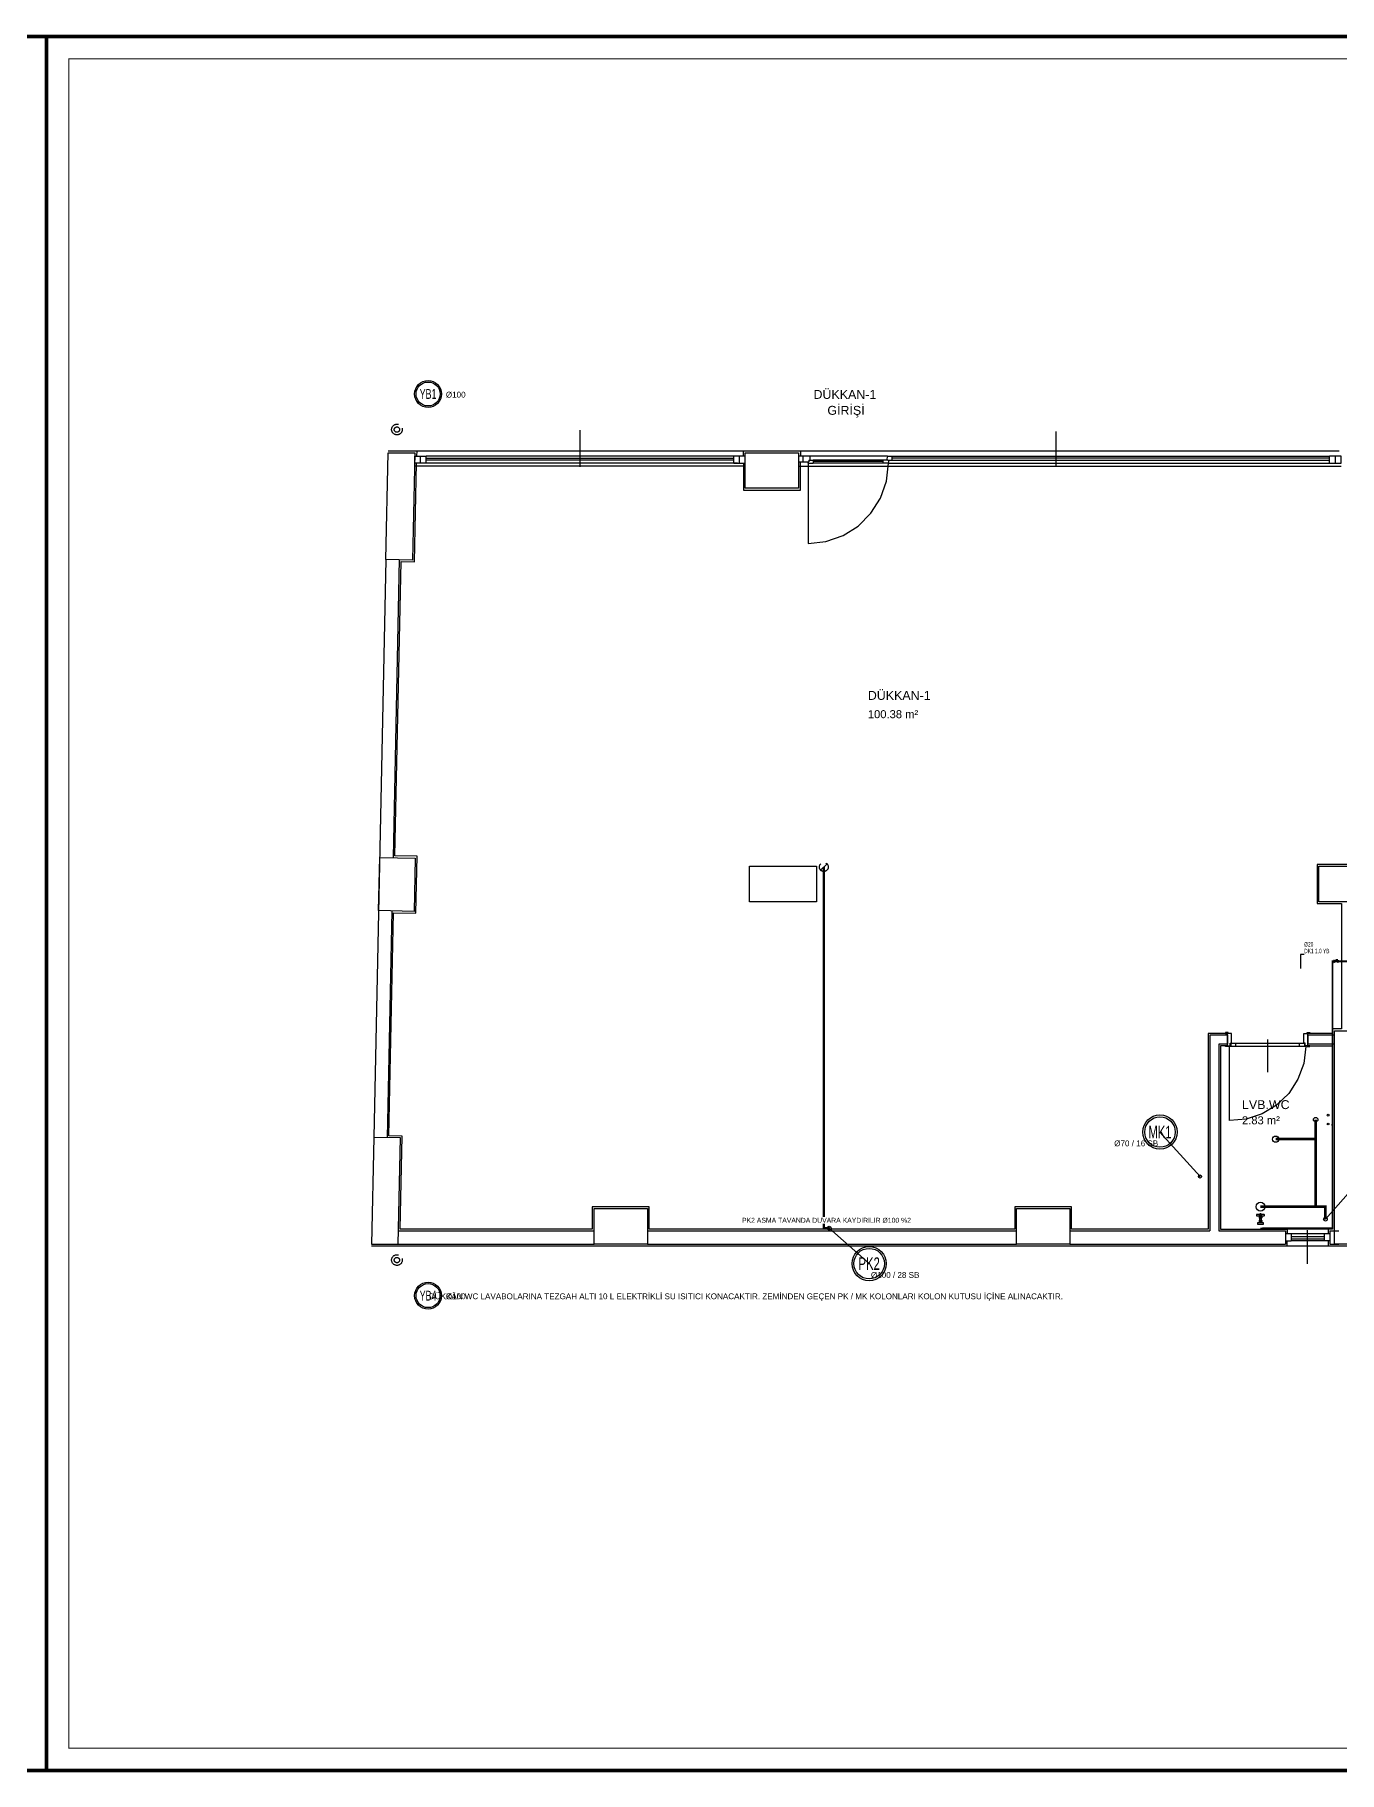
# Model space of a CAD drawing. Header units: centimetres. Extents: x -3952 to 26292, y -15092 to -10712.
# Drawn here: x 3787 to 5254, y -12902 to -10948 of the extents above; entities that cross this region are included whole.
import ezdxf
from ezdxf.enums import TextEntityAlignment as Align

# ---------------------------------------------------------------- set-up
doc = ezdxf.new("R2010")
doc.units = ezdxf.units.CM
for name, pattern in [('DASHED', [18, 12, -6]), ('PIS', [38, 30, -8]), ('PISSU HATTI', [26, 20, -6]), ('YAGMUR HATTI', [36, 30, -6])]:
    doc.linetypes.add(name, pattern=pattern)
for name, color, linetype in [('MD-YUK-BIRIMI', 7, 'Continuous'), ('MIMARI', 8, 'Continuous'), ('MIMARI-KOLON', 8, 'Continuous'), ('MIMARI-YAZI', 8, 'Continuous'), ('MTY-CIHAZ', 135, 'Continuous'), ('MTY-PAFTA', 7, 'Continuous'), ('MTY-PIS-SU-BORUSU', 6, 'PIS'), ('MTY-PISSU-BORU-TAVANDAN', 6, 'PISSU HATTI'), ('MTY-PISSU-CAP', 211, 'Continuous'), ('MTY-PISSU-KOLON', 211, 'DASHED'), ('MTY-PISSU-KOLONNO', 211, 'Continuous'), ('MTY-SOGUKSU-BORU', 5, 'Continuous'), ('MTY-TEFRIS', 15, 'Continuous'), ('MTY-TEMIZSU-CAP', 101, 'Continuous'), ('MTY-VANA', 1, 'Continuous'), ('MTY-YAGMUR-BORUSU', 3, 'YAGMUR HATTI'), ('MTY-YAGMUR-BORUSU-CAP', 3, 'Continuous'), ('MTY-YAGMURSU-KOLON NO', 7, 'Continuous'), ('MTY-YUK-BIRIMI', 7, 'Continuous')]:
    doc.layers.add(name, color=color, linetype=linetype)
doc.layers.add('ROTAS-PAFTA-SINIRI', color=8, linetype='Continuous', plot=False)
doc.styles.add('ANOTATIVO', font='arial.ttf')
doc.styles.add('MTY_CAP', font='wturkce.SHX', dxfattribs={"width": 0.65, "height": 20})
doc.styles.add('MTYCAPLT', font='arial.ttf', dxfattribs={"width": 0.65, "height": 1})
doc.styles.add('ROTAS', font='arial.ttf')

# ---------------------------------------------------------------- blocks, each defined once
blk = doc.blocks.new('ROTAS_PAFTA')
blk.add_lwpolyline([(0, 0), (1, 0), (1, 1), (0, 1)], close=True)
blk = doc.blocks.new('KLOZET1')
at = {"layer": 'MTY-TEFRIS', "color": 15}
blk.add_lwpolyline([(-3.9, 11.4, 0.414214), (-4.5, 10.8), (-4.5, 10.3, 0.414214), (-3.9, 9.7), (3.9, 9.7, 0.414214), (4.5, 10.3), (4.5, 10.8, 0.414214), (3.9, 11.4)], format="xyb", close=True, dxfattribs=at)
for points in [[(3, 0), (-3, 0), (-3, 2.3), (3, 2.3)], [(-0.8, 11.5), (0.8, 11.5), (0.8, 12), (-0.8, 12)], [(-0.8, 8.9), (0.8, 8.9), (0.8, 9.7), (-0.8, 9.7)]]:
    blk.add_lwpolyline(points, close=True, dxfattribs=at)
for points in [[(-1.6, 8.6), (-1.6, 7.5)], [(-1.6, 4.4), (-1.6, 3.4)], [(-1.3, 3.2), (-1.3, 2.3), (1.4, 2.3), (1.4, 3.2)], [(-1.2, 7.2), (-1.2, 4.8)], [(1.1, 8.9), (-1.1, 8.9)], [(-1.1, 7.3), (1.1, 7.3)], [(1.1, 4.7), (-1.1, 4.7)], [(-1.1, 3.1), (1.1, 3.1)], [(-0.5, 8.6), (-0.5, 7.5)], [(-0.5, 4.4), (-0.5, 3.4)], [(0.6, 8.6), (0.6, 7.5)], [(0.6, 4.4), (0.6, 3.4)], [(1.3, 4.8), (1.3, 5.2), (1.3, 7.2)], [(1.7, 8.6), (1.7, 7.5)], [(1.7, 4.4), (1.7, 3.4)]]:
    blk.add_lwpolyline(points, dxfattribs=at)
at = {"layer": 'MTY-TEFRIS', "color": 15, "elevation": 0}
for points in [[(-1, 10.3), (-1, 10.8, -0.414214), (-0.4, 11.4)], [(1, 10.3), (1, 10.8, 0.414214), (0.4, 11.4)]]:
    blk.add_lwpolyline(points, format="xyb", dxfattribs=at)
at = {"layer": 'MTY-TEFRIS', "color": 6}
blk.add_circle((0, 20), 5, dxfattribs=at)
at = {"layer": 'MTY-TEFRIS', "color": 15}
for centre, radius, start, end in [((-1.1, 8.1), 0.734, 41.7592, 138.241), ((-1.1, 8), 0.734, 221.7593, 318.2408), ((-1.1, 4), 0.734, 41.7592, 138.241), ((-1.1, 3.8), 0.734, 221.7593, 318.2408), ((-0.4, 10.3, 0), 0.641, 179.9998, 270.0001), ((0, 8.1), 0.734, 41.7592, 138.241), ((0, 8), 0.734, 221.7593, 318.2408), ((0, 4), 0.734, 41.7592, 138.241), ((0, 3.8), 0.734, 221.7593, 318.2408), ((0.4, 10.3, 0), 0.641, 270.0001, 0), ((1.1, 8.1), 0.734, 41.7592, 138.241), ((1.1, 8), 0.734, 221.7593, 318.2408), ((1.1, 4), 0.734, 41.7592, 138.241), ((1.1, 3.8), 0.734, 221.7593, 318.2408)]:
    blk.add_arc(centre, radius, start, end, dxfattribs=at)
at = {"layer": 'MD-YUK-BIRIMI', "color": 6, "style": 'MTYCAPLT', "width": 0.65}
for tag, p in [('PSCP_001', (-1.3, 24.5)), ('PS_001', (-0.6, 19.5))]:
    blk.add_attdef(tag, p, '', height=1, dxfattribs=at)
at = {"layer": 'MD-YUK-BIRIMI', "color": 3, "style": 'MTYCAPLT', "width": 0.65}
for tag, p in [('SOCP_001', (-1.3, 1.8)), ('SO_001', (-0.7, -0.5))]:
    blk.add_attdef(tag, p, '', height=1, dxfattribs=at)
blk = doc.blocks.new('LAVABO1')
at = {"layer": 'MTY-TEFRIS', "color": 3, "ltscale": 10}
blk.add_circle((-5, 1), 1, dxfattribs=at)
at = {"layer": 'MTY-TEFRIS', "color": 6}
blk.add_circle((0, 15), 2.5, dxfattribs=at)
at = {"layer": 'MTY-TEFRIS', "color": 1, "ltscale": 10}
blk.add_circle((5, 1), 1, dxfattribs=at)
at = {"layer": 'MD-YUK-BIRIMI', "color": 3, "style": 'MTYCAPLT', "width": 0.65}
for tag, p in [('SOCP_001', (-6.3, -0.5)), ('SO_001', (-5.7, 0.5))]:
    blk.add_attdef(tag, p, '', height=1, dxfattribs=at)
at = {"layer": 'MD-YUK-BIRIMI', "color": 6, "style": 'MTYCAPLT', "width": 0.65}
for tag, p in [('PSCP_001', (-1.3, 17)), ('PS_001', (-0.6, 14.5))]:
    blk.add_attdef(tag, p, '', height=1, dxfattribs=at)
at = {"layer": 'MD-YUK-BIRIMI', "color": 1, "style": 'MTYCAPLT', "width": 0.65}
for tag, p in [('SCCP_001', (3.7, -0.5)), ('SC_001', (4.4, 0.5))]:
    blk.add_attdef(tag, p, '', height=1, dxfattribs=at)
blk = doc.blocks.new('YER SUZGECI DN501')
at = {"layer": 'MTY-TEFRIS', "color": 6}
blk.add_circle((0, 0), 3.5, dxfattribs=at)
at = {"layer": 'MD-YUK-BIRIMI', "color": 6, "style": 'MTYCAPLT', "width": 0.65}
for tag, p in [('PSCP_001', (-1.3, 0.7)), ('PS_001', (-0.6, -0.5))]:
    blk.add_attdef(tag, p, '', height=1, dxfattribs=at)
blk = doc.blocks.new('MTY-KURESEL VANA')
at = {"layer": 'MTY-VANA'}
for p, q in [((0, 0), (0, 8)), ((0, 8), (8, 8))]:
    blk.add_line(p, q, dxfattribs=at)
blk.add_lwpolyline([(-10, 5), (-10, -5), (10, 5), (10, -5), (-10, 5)], dxfattribs=at)
at = {"layer": 'MTY-VANA', "style": 'MTYCAPLT', "width": 0.65}
blk.add_attdef('CAP', text='', height=10, dxfattribs=at).set_placement((-1.1, 0), align=Align.CENTER)
blk = doc.blocks.new('MTY-TEMIZ SU CAP MB')
at = {"layer": 'MTY-TEMIZSU-CAP'}
for p, q in [((0.83, 3.1), (0, 3.1)), ((0, 3.1), (0, 0))]:
    blk.add_line(p, q, dxfattribs=at)
at = {"layer": 'MTY-TEMIZSU-CAP', "style": 'MTY_CAP', "width": 0.65}
for tag, p in [('SOCP_001', (0.83, 4.92)), ('SCCP_001', (0.83, 1.92))]:
    blk.add_attdef(tag, p, '', height=1, dxfattribs=at)
at = {"layer": 'MTY-YUK-BIRIMI', "color": 101, "style": 'MTY_CAP', "width": 0.65}
for tag, p in [('SO_001', (0.83, 3.42)), ('SC_001', (0.83, 0.42))]:
    blk.add_attdef(tag, p, '', height=1, dxfattribs=at)
blk = doc.blocks.new('MTY-PIS SU KOLON')
at = {"layer": 'MTY-PISSU-KOLON', "linetype": 'Continuous', "lineweight": -3}
blk.add_hatch(color=256, dxfattribs=at).paths.add_polyline_path([(-2.7, -0.1, 0.848135), (0, -0.1, -0.848135), (2.7, -0.1, 0.414214), (0, 2.6, 0.414214)])
blk.add_circle((0, 0), 3.5, dxfattribs=at)
blk = doc.blocks.new('MTY-KOLON NO PIS SU')
at = {"color": 6, "linetype": 'Continuous', "ltscale": 100}
blk.add_circle((0, 0), 27.5, dxfattribs=at)
at = {"color": 7, "linetype": 'Continuous', "ltscale": 100}
blk.add_circle((0, 0), 24.5, dxfattribs=at)
at = {"style": 'ANOTATIVO', "width": 0.65}
blk.add_attdef('K', text='', height=20, dxfattribs=at).set_placement((0, 0), align=Align.MIDDLE_CENTER)
blk = doc.blocks.new('MTY-KOLON NO YAGMUR')
at = {"layer": 'MTY-YAGMURSU-KOLON NO', "linetype": 'Continuous', "ltscale": 100}
blk.add_circle((0, 0), 27.5, dxfattribs=at)
at = {"layer": 'MTY-YAGMURSU-KOLON NO', "color": 7, "linetype": 'Continuous', "ltscale": 100}
blk.add_circle((0, 0), 24.5, dxfattribs=at)
at = {"style": 'ANOTATIVO', "width": 0.65}
blk.add_attdef('K', text='', height=20, dxfattribs=at).set_placement((0, 0), align=Align.MIDDLE_CENTER)

msp = doc.modelspace()

# ---------------------------------------------------------------- linework, layer by layer
at = {"layer": 'MIMARI'}
for p, q in [((4399.7, -11392.8), (4399.7, -11434)), ((4934.7, -11394.3), (4934.7, -11434)), ((4216.1, -11416.1), (4583.4, -11416.1)), ((4220.5, -11429.8), (4220.5, -11421.8)), ((4572.7, -11421.8), (4226.9, -11421.8)), ((4226.9, -11429.8), (4226.9, -11421.8)), ((4226.9, -11424.1), (4572.7, -11424.1)), ((4572.7, -11426.3), (4226.9, -11426.3)), ((4576.9, -11429.8), (4226.9, -11429.8)), ((4572.7, -11429.8), (4572.7, -11421.8)), ((4579.2, -11429.8), (4579.2, -11421.8)), ((4647.6, -11416.1), (5253.6, -11416.1)), ((4650.5, -11421.8), (4650.5, -11428.3)), ((4656.3, -11429.8), (4661.9, -11429.8)), ((4656.3, -11429.8), (4656.3, -11520.2)), ((4657, -11426.3), (4661.9, -11426.3)), ((4657, -11426.3), (4657, -11428.3)), ((4658.4, -11421.8), (4658.4, -11426.3)), ((4745.5, -11421.8), (4658.4, -11421.8)), ((4740.2, -11426.3), (4661.9, -11426.3)), ((4661.9, -11426.3), (4661.9, -11429.8)), ((4661.9, -11427.5), (4740.2, -11427.5)), ((4740.2, -11429.8), (4661.9, -11429.8)), ((4746.1, -11426.3), (4740.2, -11426.3)), ((4740.2, -11426.3), (4740.2, -11429.8)), ((4746.8, -11429.8), (4740.2, -11429.8)), ((4746.1, -11426.3), (4744.6, -11426.3)), ((4745.5, -11421.8), (4751, -11421.8)), ((4746.1, -11426.3), (4751, -11426.3)), ((4746.7, -11426.3), (4747.6, -11426.3)), ((4746.8, -11429.8), (5242.7, -11429.8)), ((4751, -11421.8), (5242.7, -11421.9)), ((4751, -11426.3), (4751, -11421.8)), ((5242.7, -11424.1), (4751, -11424.1)), ((4751, -11426.3), (5242.7, -11426.3)), ((5242.7, -11429.8), (5242.7, -11421.9)), ((5249.2, -11429.8), (5249.2, -11421.9)), ((4585.4, -11433.1), (4214.1, -11433.1)), ((4645.6, -11433.1), (5255.6, -11433.1)), ((4181.6, -11538), (4167.9, -12188.1)), ((4196.6, -11538.3), (4189.6, -11873.4)), ((4188.3, -11933.4), (4182.9, -12188.4)), ((5128.1, -12073.1), (5108.1, -12073.1)), ((5108.1, -12073.1), (5108.1, -12293.1)), ((5125.5, -12069.9), (5125.5, -12071.1)), ((5128.6, -12069.9), (5125.5, -12069.9)), ((5125.5, -12071.1), (5128.6, -12071.1)), ((5132.5, -12071.1), (5128.1, -12071.1)), ((5128.1, -12085.1), (5128.1, -12071.1)), ((5128.1, -12073.1), (5128.1, -12083.1)), ((5128.6, -12071.1), (5128.6, -12069.9)), ((5132.5, -12082.1), (5132.5, -12071.1)), ((5213.6, -12071.1), (5218.1, -12071.1)), ((5213.6, -12082.1), (5213.6, -12071.1)), ((5217.5, -12071.1), (5217.5, -12069.9)), ((5217.5, -12069.9), (5220.6, -12069.9)), ((5220.6, -12071.1), (5217.5, -12071.1)), ((5218.1, -12085.1), (5218.1, -12071.1)), ((5248.1, -12073.1), (5218.1, -12073.1)), ((5218.1, -12073.1), (5218.1, -12083.1)), ((5220.6, -12069.9), (5220.6, -12071.1)), ((5128.1, -12083.1), (5118.1, -12083.1)), ((5118.1, -12083.1), (5118.1, -12293.1)), ((5125.6, -12085.1), (5128.6, -12085.1)), ((5125.6, -12086), (5125.6, -12085.1)), ((5128.6, -12086), (5125.6, -12086)), ((5128.1, -12085.1), (5131, -12085.1)), ((5128.6, -12085.1), (5128.6, -12086)), ((5131.5, -12085.1), (5130.1, -12085.1)), ((5130.1, -12085.1), (5130.1, -12086)), ((5216.1, -12086), (5130.1, -12086)), ((5130.1, -12169.2), (5130.1, -12086)), ((5131, -12082.1), (5132.5, -12082.1)), ((5131, -12085.1), (5131, -12082.1)), ((5131.5, -12082.2), (5214.6, -12082.2)), ((5131.5, -12082.2), (5131.5, -12085.1)), ((5137.1, -12086), (5137.1, -12082.2)), ((5173.1, -12114.5), (5173.1, -12077.8)), ((5209, -12086), (5209, -12082.2)), ((5215.1, -12082.1), (5213.6, -12082.1)), ((5214.6, -12082.2), (5214.6, -12085.1)), ((5214.6, -12085.1), (5216.1, -12085.1)), ((5215.1, -12085.1), (5215.1, -12082.1)), ((5218.1, -12085.1), (5215.1, -12085.1)), ((5216.1, -12085.1), (5216.1, -12086)), ((5220.5, -12085.1), (5217.5, -12085.1)), ((5217.5, -12085.1), (5217.5, -12086)), ((5217.5, -12086), (5220.5, -12086)), ((5248.1, -12083.1), (5218.1, -12083.1)), ((5220.5, -12086), (5220.5, -12085.1)), ((4195.4, -12308.1), (4415.6, -12308.1)), ((4195.7, -12293.1), (4415.6, -12293.1)), ((4475.6, -12293.1), (4890.6, -12293.1)), ((4475.6, -12308.1), (4890.6, -12308.1)), ((4950.6, -12293.1), (5108.1, -12293.1)), ((4950.6, -12308.1), (5193.1, -12308.1)), ((5118.1, -12293.1), (5193.1, -12293.1)), ((5242.9, -12291.1), (5193.1, -12291.1)), ((5193.1, -12293.1), (5193.1, -12308.1)), ((5195.1, -12310.1), (5240.9, -12310.1)), ((5199.5, -12296.4), (5199.5, -12304.3)), ((5243.1, -12296.4), (5199.5, -12296.4)), ((5236.7, -12299.9), (5199.5, -12299.9)), ((5199.5, -12302.1), (5236.7, -12302.1)), ((5243.1, -12304.3), (5199.5, -12304.3)), ((5218, -12330.3), (5218, -12292.2)), ((5236.7, -12296.4), (5236.7, -12304.3)), ((5243.1, -12293.1), (5253.1, -12293.1)), ((5243.1, -12293.1), (5243.1, -12308.1)), ((5243.1, -12308.1), (5253.1, -12308.1))]:
    msp.add_line(p, q, dxfattribs=at)
for points in [[(4184.1, -11416.1), (4216.2, -11416.1), (4216.1, -11421.9)], [(5128.1, -12071.1), (5106.1, -12071.1), (5106.1, -12291.1), (4952.6, -12291.1), (4952.6, -12266.1), (4888.6, -12266.1), (4888.6, -12291.1), (4477.6, -12291.1), (4477.6, -12266.1), (4413.6, -12266.1), (4413.6, -12291.1), (4197.8, -12291.1), (4200, -12186.8), (4185, -12186.4), (4190.3, -11935.4), (4215.3, -11935.9), (4216.6, -11871.9), (4191.6, -11871.4), (4198.6, -11540.4), (4213.6, -11540.7), (4216.1, -11429.8)], [(4226.9, -11429.8), (4214.1, -11429.8), (4214.1, -11421.8), (4226.9, -11421.8)], [(4572.7, -11429.8), (4585.6, -11429.8), (4585.6, -11421.8), (4572.7, -11421.8)], [(4583.6, -11421.8), (4583.6, -11416.1), (4647.6, -11416.1), (4647.6, -11421.8)], [(4583.6, -11429.8), (4583.6, -11460.1), (4647.6, -11460.1), (4647.6, -11428.3)], [(4658.4, -11421.8), (4645.6, -11421.8), (4645.6, -11428.3), (4657, -11428.3)], [(4656.3, -11429.8), (4655.5, -11428.3)], [(4656.3, -11520.2), (4676.4, -11517.9), (4695.6, -11511.2), (4712.7, -11500.5), (4727, -11486.2), (4737.8, -11469), (4744.5, -11449.9), (4746.8, -11429.8)], [(4745.5, -11421.8), (4744.6, -11426.3)], [(4746.8, -11429.8), (4747.6, -11426.3)], [(5493.6, -11429.8), (5493.6, -11610.1), (5533.6, -11610.1), (5533.6, -11901.1), (5307.6, -11901.1), (5307.6, -11881.1), (5228.6, -11881.1), (5228.6, -11925.1), (5256.1, -11925.1), (5256.1, -12066.1), (5246.1, -12066.1), (5246.1, -12071.1), (5218.1, -12071.1)], [(5242.7, -11429.8), (5255.6, -11429.8), (5255.6, -11421.9), (5242.7, -11421.9)], [(5128.1, -12085.1), (5120.1, -12085.1), (5120.1, -12291.1), (5195.1, -12291.1), (5195.1, -12296.4)], [(5129.1, -12085.6), (5129.7, -12085.6), (5129.1, -12085.6)], [(5216.1, -12086), (5213.7, -12104.8), (5207.1, -12122.6), (5196.8, -12138.5), (5183.2, -12151.7), (5166.9, -12161.5), (5148.9, -12167.4), (5130.1, -12169.2)], [(5218.1, -12085.1), (5246.1, -12085.1), (5246.1, -12291.1), (5241.1, -12291.1), (5241.1, -12296.4)], [(4165.4, -12310.1), (5195.1, -12310.1), (5195.1, -12304.3)], [(5199.5, -12296.4), (5193.1, -12296.4), (5193.1, -12304.3), (5199.5, -12304.3)], [(5241.1, -12304.3), (5241.1, -12310.1), (5538.1, -12310.1)]]:
    msp.add_lwpolyline(points, dxfattribs=at)
at = {"layer": 'MIMARI-KOLON'}
for points in [[(4184.1, -11418.1), (4214.2, -11418.1), (4211.6, -11538.7), (4181.6, -11538), (4184.1, -11418.1)], [(4585.6, -11418.1), (4645.6, -11418.1), (4645.6, -11458.1), (4585.6, -11458.1), (4585.6, -11418.1)], [(4174.6, -11873.1), (4214.6, -11873.9), (4213.3, -11933.9), (4173.3, -11933), (4174.6, -11873.1)], [(4590.6, -11883.1), (4665.6, -11883.1), (4665.6, -11923.1), (4590.6, -11923.1), (4590.6, -11883.1)], [(5230.6, -11883.1), (5305.6, -11883.1), (5305.6, -11923.1), (5230.6, -11923.1), (5230.6, -11883.1)], [(5248.1, -12068.1), (5278.1, -12068.1), (5278.1, -12283.1), (5488.1, -12283.1), (5488.1, -12068.1), (5518.1, -12068.1), (5518.1, -12308.1), (5248.1, -12308.1), (5248.1, -12068.1)], [(4165.4, -12308.1), (4195.4, -12308.1), (4197.9, -12188.7), (4167.9, -12188.1), (4165.4, -12308.1)], [(4415.6, -12268.1), (4475.6, -12268.1), (4475.6, -12308.1), (4415.6, -12308.1), (4415.6, -12268.1)], [(4890.6, -12268.1), (4950.6, -12268.1), (4950.6, -12308.1), (4890.6, -12308.1), (4890.6, -12268.1)]]:
    msp.add_lwpolyline(points, dxfattribs=at)
at = {"layer": 'MTY-PAFTA'}
for points, const_width in [([(0, -12900), (3800, -12900), (3800, -10950), (0, -10950)], 4), ([(3800, -12900), (7600, -12900), (7600, -10950), (3800, -10950)], 4), ([(3825, -12875), (7575, -12875), (7575, -10975), (3825, -10975)], 1)]:
    msp.add_lwpolyline(points, close=True, dxfattribs=dict(at, const_width=const_width))
at = {"layer": 'MTY-PIS-SU-BORUSU', "const_width": 3}
for points in [[(5227, -12168), (5227, -12266)], [(5182, -12190), (5227, -12190)], [(5165, -12266), (5238, -12266), (5238, -12280)]]:
    msp.add_lwpolyline(points, dxfattribs=at)
at = {"layer": 'MTY-PISSU-BORU-TAVANDAN'}
msp.add_line((4670, -11888), (4678, -11880), dxfattribs=at)
at = {"layer": 'MTY-PISSU-BORU-TAVANDAN', "const_width": 2.5}
msp.add_lwpolyline([(4674, -11884), (4674, -12290), (4680, -12290)], dxfattribs=at)
at = {"layer": 'MTY-PISSU-BORU-TAVANDAN'}
msp.add_circle((4674, -11884), 5, dxfattribs=at)
at = {"layer": 'MTY-PISSU-KOLONNO'}
for p, q in [((5097, -12232), (5052, -12182)), ((5238, -12280), (5278, -12235)), ((4680, -12290), (4725, -12330))]:
    msp.add_line(p, q, dxfattribs=at)
at = {"layer": 'MTY-SOGUKSU-BORU', "const_width": 2}
for points in [[(5250, -11990), (5246, -11990), (5246, -12290), (5168, -12290), (5168, -12290.5), (5165, -12290.5)], [(5286, -12060), (5286, -11990), (5250, -11990)], [(5245.9, -12174), (5245.5, -12174), (5245.5, -12173)]]:
    msp.add_lwpolyline(points, dxfattribs=at)
at = {"layer": 'MTY-YAGMUR-BORUSU'}
for centre, radius in [((4194, -11392), 6), ((4194, -11392), 3), ((4194, -12326), 6), ((4194, -12326), 3)]:
    msp.add_circle(centre, radius, dxfattribs=at)

# ---------------------------------------------------------------- block references
at = {"layer": 'MTY-PISSU-KOLONNO'}
ref = msp.add_blockref('MTY-KOLON NO YAGMUR', (4229, -11352), dxfattribs=dict(at, xscale=0.55, yscale=0.55))
ref.add_attrib('K', 'YB1', dxfattribs={"height": 11, "style": 'ANOTATIVO', "width": 0.65}).set_placement((4229, -11352), align=Align.MIDDLE_CENTER)
ref = msp.add_blockref('MTY-KOLON NO PIS SU', (5052, -12182), dxfattribs=dict(at, xscale=0.7, yscale=0.7))
ref.add_attrib('K', 'MK1', dxfattribs={"height": 14, "style": 'ANOTATIVO', "width": 0.65}).set_placement((5052, -12182), align=Align.MIDDLE_CENTER)
ref = msp.add_blockref('MTY-KOLON NO PIS SU', (4725, -12330), dxfattribs=dict(at, xscale=0.7, yscale=0.7))
ref.add_attrib('K', 'PK2', dxfattribs={"height": 14, "style": 'ANOTATIVO', "width": 0.65}).set_placement((4725, -12330), align=Align.MIDDLE_CENTER)
ref = msp.add_blockref('MTY-KOLON NO YAGMUR', (4229, -12366), dxfattribs=dict(at, xscale=0.55, yscale=0.55))
ref.add_attrib('K', 'YB4', dxfattribs={"height": 11, "style": 'ANOTATIVO', "width": 0.65}).set_placement((4229, -12366), align=Align.MIDDLE_CENTER)
at = {"layer": 'MTY-TEFRIS'}
ref = msp.add_blockref('MTY-TEMIZ SU CAP MB', (5210, -11998), dxfattribs=dict(at, xscale=5, yscale=5))
ref.add_attrib('SO_001', 'DK1 1.0 YB', (5214.2, -11980.9), dxfattribs={"layer": 'MTY-YUK-BIRIMI', "color": 101, "height": 5, "style": 'MTY_CAP', "width": 0.65})
ref.add_attrib('SOCP_001', 'Ø20', (5214.2, -11973.4), dxfattribs={"layer": 'MTY-TEMIZSU-CAP', "height": 5, "style": 'MTY_CAP', "width": 0.65})
at = {"layer": 'MTY-TEFRIS', "rotation": 90}
msp.add_blockref('LAVABO1', (5242, -12168), dxfattribs=at)
at = {"layer": 'MTY-TEFRIS'}
for name, p in [('YER SUZGECI DN501', (5182, -12190)), ('KLOZET1', (5165, -12286))]:
    msp.add_blockref(name, p, dxfattribs=at)
for p, xscale, yscale in [((5097, -12232), 0.5, 0.5), ((5238, -12280), 0.6, 0.6)]:
    msp.add_blockref('MTY-PIS SU KOLON', p, dxfattribs=dict(at, xscale=xscale, yscale=yscale))
at = {"layer": 'MTY-VANA', "xscale": 0.24, "yscale": 0.24}
msp.add_blockref('MTY-KURESEL VANA', (5250, -11990), dxfattribs=at)
at = {"layer": 'ROTAS-PAFTA-SINIRI', "xscale": 3800, "yscale": 1950}
for p in [(0, -12900), (3800, -12900)]:
    msp.add_blockref('ROTAS_PAFTA', p, dxfattribs=at)

# ---------------------------------------------------------------- texts
at = {"layer": 'MIMARI-YAZI', "style": 'ROTAS'}
for s, height, p in [('DÜKKAN-1', 10, (4662.4, -11357.5)), ('GİRİŞİ', 10, (4678, -11375.4)), ('DÜKKAN-1', 10, (4723.5, -11696)), ('100.38 m²', 9, (4723.5, -11716.6)), ('LVB.WC', 10, (5144.2, -12156.2)), ('2.83 m²', 9, (5144.2, -12173.3))]:
    msp.add_text(s, height=height, dxfattribs=at).set_placement(p)
at = {"layer": 'MTY-CIHAZ', "style": 'ROTAS'}
msp.add_text('DÜKKÂN WC LAVABOLARINA TEZGAH ALTI 10 L ELEKTRİKLİ SU ISITICI KONACAKTIR. ZEMİNDEN GEÇEN PK / MK KOLONLARI KOLON KUTUSU İÇİNE ALINACAKTIR.', height=6.5, dxfattribs=at).set_placement((4230, -12370))
at = {"layer": 'MTY-PISSU-CAP', "style": 'ROTAS'}
msp.add_text('Ø70 / 16 SB', height=6.5, dxfattribs=at).set_placement((5050, -12198), align=Align.RIGHT)
msp.add_text('Ø100 / 28 SB', height=6.5, dxfattribs=at).set_placement((4727, -12346))
at = {"layer": 'MTY-YAGMUR-BORUSU-CAP', "style": 'ROTAS'}
for p in [(4249, -11356), (4249, -12370)]:
    msp.add_text('Ø100', height=6.5, dxfattribs=at).set_placement(p)

# ---------------------------------------------------------------- next in the draw order: wipeouts: each hides what was drawn before it
msp.add_wipeout([(4749.6, -12285), (4604.4, -12285), (4604.4, -12277.5), (4749.6, -12277.5)])

# ---------------------------------------------------------------- next in the draw order: block references
at = {"layer": 'MTY-TEFRIS', "xscale": 0.6, "yscale": 0.6}
msp.add_blockref('MTY-PIS SU KOLON', (4680, -12290), dxfattribs=at)

# ---------------------------------------------------------------- next in the draw order: texts
at = {"layer": 'MTY-PISSU-CAP', "style": 'ROTAS'}
msp.add_text('PK2 ASMA TAVANDA DUVARA KAYDIRILIR Ø100 %2', height=5.5, dxfattribs=at).set_placement((4677, -12284), align=Align.CENTER)

doc.saveas('drawing.dxf')
